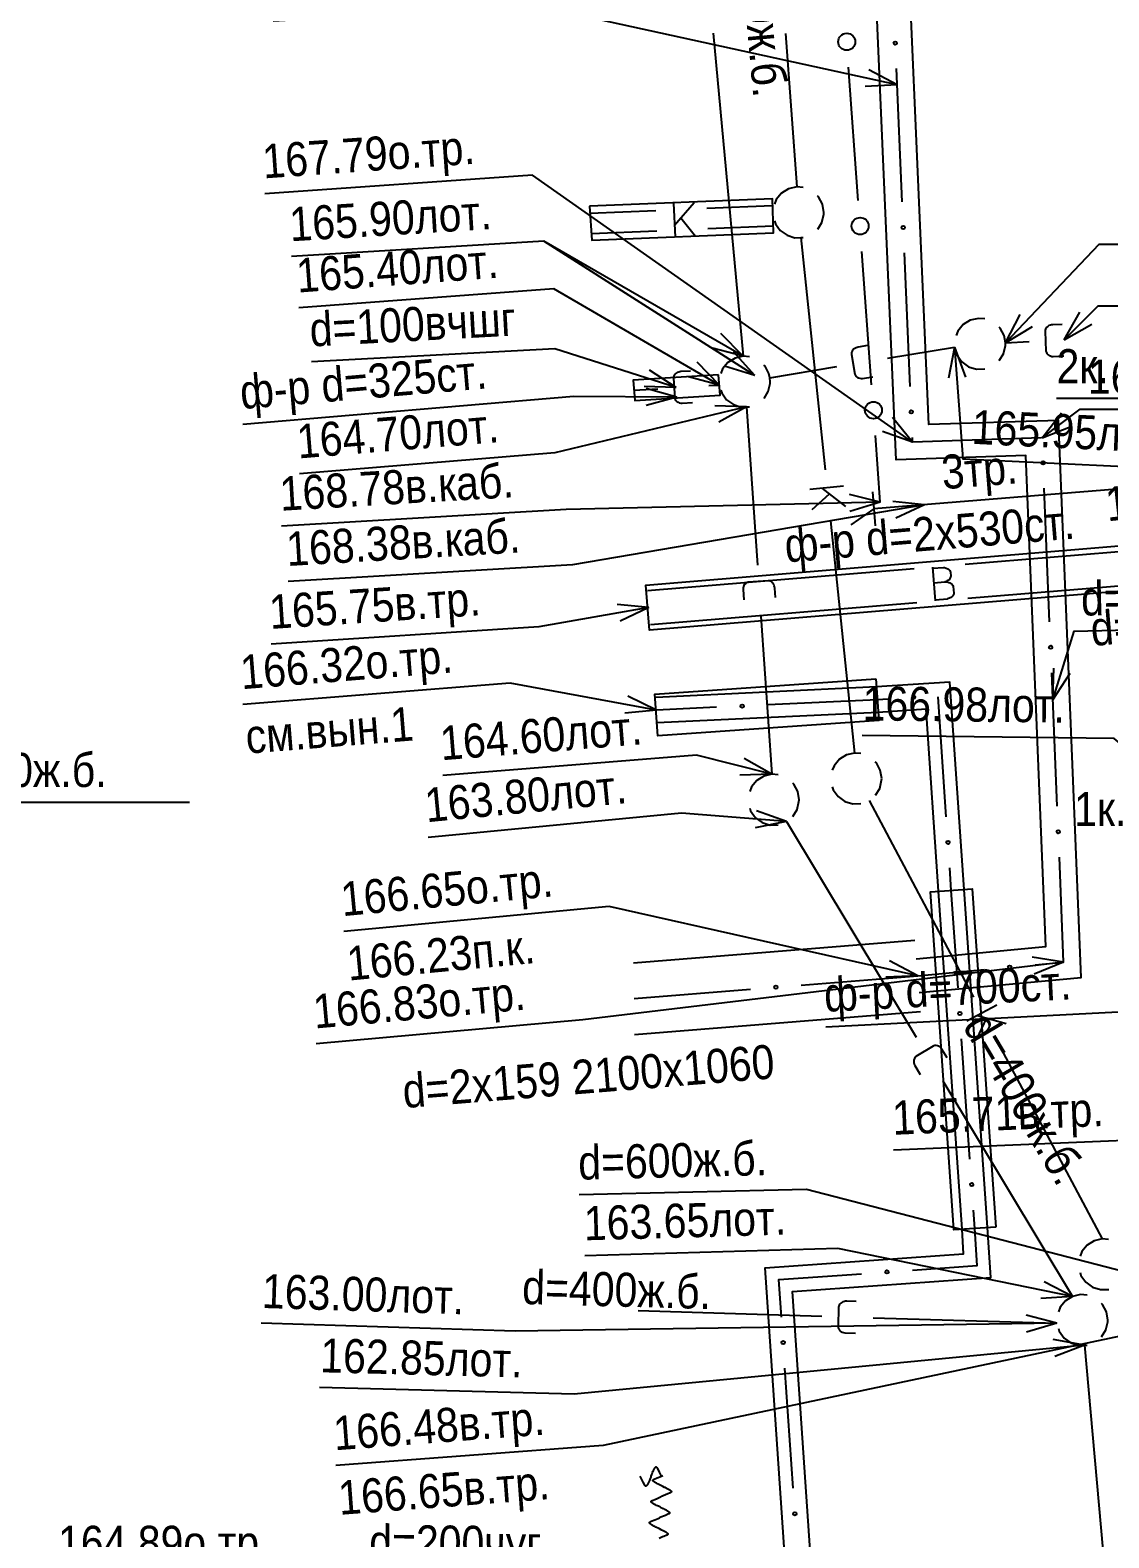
# Model space of a CAD drawing. Header units: metres. Extents: x -3947 to -3704, y 4976 to 6609.
# Drawn here: x -3883.83 to -3852.17, y 5749.39 to 5793.68 of the extents above; entities that cross this region are included whole.
import ezdxf
from ezdxf.enums import TextEntityAlignment as Align

# ---------------------------------------------------------------- set-up
doc = ezdxf.new("R2010")
doc.units = ezdxf.units.M
doc.header["$MEASUREMENT"] = 0
for name, color, linetype, lineweight in [('Водопровод', 7, 'Continuous', 25), ('Водосток', 7, 'Continuous', 25), ('Газопровод', 7, 'Continuous', 25), ('Кабели', 7, 'Continuous', 25), ('Кабель защиты', 7, 'Continuous', 25), ('Кабель электрический', 7, 'Continuous', 25), ('Канализация самотёчная', 7, 'Continuous', 25), ('Теплосеть', 7, 'Continuous', 25)]:
    doc.layers.add(name, color=color, linetype=linetype, lineweight=lineweight)
doc.styles.add('Style-RUSSIAN_1251', font='RUSSIAN_1251.shx')
doc.styles.add('Style-RUSSIAN_1251 I 0.00000', font='RUSSIAN_1251.shx')

msp = doc.modelspace()

# ---------------------------------------------------------------- linework, layer by layer
at = {"layer": 'Водопровод', "linetype": 'Continuous'}
for p, q in [((-3856.383, 5777.988), (-3848.555, 5778.637)), ((-3865.706, 5777.216), (-3857.878, 5777.864)), ((-3857.341, 5777.906), (-3857.259, 5776.912)), ((-3857.303, 5777.444), (-3856.982, 5777.47)), ((-3856.307, 5776.991), (-3848.485, 5777.639)), ((-3865.665, 5776.718), (-3866.594, 5776.809)), ((-3865.623, 5776.219), (-3857.801, 5776.867)), ((-3857.261, 5776.945), (-3856.9, 5776.975)), ((-3865.665, 5776.718), (-3866.508, 5776.317))]:
    msp.add_line(p, q, dxfattribs=at)
at = {"layer": 'Водопровод', "linetype": 'Continuous', "flags": 128}
for points in [[(-3848.575, 5778.801), (-3848.465, 5777.475), (-3865.648, 5776.052), (-3865.758, 5777.378), (-3848.575, 5778.801)], [(-3857.338, 5777.87), (-3857.02, 5777.896), (-3856.99, 5777.893), (-3856.938, 5777.879), (-3856.889, 5777.855), (-3856.87, 5777.841), (-3856.851, 5777.824), (-3856.834, 5777.801), (-3856.819, 5777.772), (-3856.814, 5777.758), (-3856.804, 5777.642), (-3856.808, 5777.62), (-3856.819, 5777.589), (-3856.832, 5777.567), (-3856.847, 5777.545), (-3856.873, 5777.522), (-3856.907, 5777.501), (-3856.937, 5777.485), (-3856.982, 5777.47), (-3856.944, 5777.47), (-3856.91, 5777.469), (-3856.86, 5777.458), (-3856.829, 5777.444), (-3856.8, 5777.427), (-3856.767, 5777.398), (-3856.744, 5777.365), (-3856.732, 5777.334), (-3856.716, 5777.144), (-3856.718, 5777.125), (-3856.727, 5777.098), (-3856.745, 5777.066), (-3856.775, 5777.036), (-3856.801, 5777.015), (-3856.846, 5776.991), (-3856.873, 5776.979), (-3856.9, 5776.975)], [(-3865.665, 5776.718), (-3868.895, 5776.154), (-3876.75, 5775.638)], [(-3844.632, 5762.634), (-3850.747, 5764.889), (-3860.476, 5764.393)], [(-3847.121, 5762.105), (-3851.009, 5761.095), (-3858.485, 5760.78)]]:
    msp.add_lwpolyline(points, dxfattribs=at)
at = {"layer": 'Водосток', "linetype": 'Continuous'}
for p, q in [((-3863.775, 5793.584), (-3862.9, 5784.098)), ((-3855.203, 5784.497), (-3854.764, 5785.322)), ((-3853.478, 5784.576), (-3853.018, 5785.389)), ((-3862.9, 5784.098), (-3863.554, 5784.765)), ((-3855.203, 5784.497), (-3854.401, 5784.977)), ((-3853.478, 5784.576), (-3852.665, 5785.036)), ((-3862.9, 5784.098), (-3863.804, 5784.332)), ((-3858.666, 5784.04), (-3856.691, 5784.367)), ((-3856.691, 5784.367), (-3856.875, 5783.452)), ((-3856.691, 5784.367), (-3856.377, 5783.488)), ((-3855.203, 5784.497), (-3854.503, 5784.529)), ((-3863.596, 5783.254), (-3864.248, 5783.923)), ((-3862.554, 5783.533), (-3863.179, 5784.227)), ((-3864.87, 5783.176), (-3865.65, 5783.689)), ((-3863.596, 5783.254), (-3864.5, 5783.49)), ((-3862.554, 5783.533), (-3863.447, 5783.806)), ((-3862.121, 5783.468), (-3860.146, 5783.795)), ((-3866.104, 5783.1), (-3865.406, 5783.143)), ((-3864.87, 5783.176), (-3865.804, 5783.213)), ((-3864.848, 5782.896), (-3865.747, 5783.152)), ((-3863.908, 5783.235), (-3863.596, 5783.254)), ((-3864.848, 5782.896), (-3865.75, 5782.652)), ((-3862.801, 5782.611), (-3863.735, 5782.644)), ((-3862.801, 5782.611), (-3863.618, 5782.158)), ((-3862.801, 5782.611), (-3862.482, 5777.964)), ((-3862.379, 5776.467), (-3862.06, 5771.82)), ((-3862.06, 5771.82), (-3862.872, 5772.282)), ((-3862.06, 5771.82), (-3862.994, 5771.797)), ((-3861.627, 5770.429), (-3862.505, 5770.749)), ((-3861.627, 5770.429), (-3862.544, 5770.251)), ((-3861.627, 5770.429), (-3857.816, 5764.099)), ((-3857.042, 5762.813), (-3853.231, 5756.483)), ((-3853.231, 5756.483), (-3854.062, 5756.909)), ((-3853.231, 5756.483), (-3854.163, 5756.419)), ((-3865.982, 5756.069), (-3860.585, 5755.905)), ((-3859.086, 5755.859), (-3853.689, 5755.694)), ((-3853.689, 5755.694), (-3854.592, 5755.931)), ((-3853.689, 5755.694), (-3854.585, 5755.431)), ((-3852.879, 5755.052), (-3853.799, 5755.214)), ((-3852.879, 5755.052), (-3853.751, 5754.717)), ((-3852.879, 5755.052), (-3851.828, 5743.406))]:
    msp.add_line(p, q, dxfattribs=at)
at = {"layer": 'Водосток', "linetype": 'Continuous', "flags": 128}
for points in [[(-3862.9, 5784.098), (-3868.748, 5787.479), (-3876.161, 5787.024)], [(-3862.554, 5783.533), (-3868.748, 5787.479), (-3876.161, 5787.024)], [(-3855.203, 5784.497), (-3852.451, 5787.393), (-3845.06, 5787.393)], [(-3863.596, 5783.254), (-3868.453, 5786.077), (-3875.944, 5785.518)], [(-3855.807, 5785.193), (-3855.995, 5785.211), (-3856.233, 5785.156), (-3856.44, 5785.028), (-3856.596, 5784.839), (-3856.646, 5784.706)], [(-3853.478, 5784.576), (-3852.478, 5785.576), (-3845.001, 5785.576)], [(-3855.197, 5784.463), (-3855.203, 5784.497), (-3855.237, 5784.704), (-3855.352, 5784.919), (-3855.384, 5784.949)], [(-3853.536, 5785.035), (-3853.813, 5785.022), (-3853.852, 5785.018), (-3853.882, 5785.01), (-3853.922, 5784.997), (-3853.958, 5784.977), (-3853.985, 5784.955), (-3854.009, 5784.924), (-3854.028, 5784.891), (-3854.033, 5784.863), (-3854.037, 5784.835), (-3854.01, 5784.251), (-3854.004, 5784.226), (-3853.997, 5784.206), (-3853.982, 5784.181), (-3853.965, 5784.163), (-3853.941, 5784.142), (-3853.915, 5784.122), (-3853.882, 5784.11), (-3853.835, 5784.096), (-3853.798, 5784.093), (-3853.489, 5784.107)], [(-3859.245, 5784.412), (-3859.519, 5784.366), (-3859.557, 5784.358), (-3859.586, 5784.346), (-3859.624, 5784.328), (-3859.658, 5784.304), (-3859.681, 5784.279), (-3859.702, 5784.245), (-3859.717, 5784.21), (-3859.719, 5784.182), (-3859.719, 5784.154), (-3859.623, 5783.577), (-3859.615, 5783.553), (-3859.605, 5783.534), (-3859.587, 5783.511), (-3859.568, 5783.495), (-3859.542, 5783.477), (-3859.513, 5783.46), (-3859.479, 5783.452), (-3859.432, 5783.444), (-3859.395, 5783.445), (-3859.089, 5783.496)], [(-3856.691, 5784.367), (-3856.454, 5781.089), (-3849.028, 5780.736)], [(-3855.38, 5783.974), (-3855.256, 5784.172), (-3855.199, 5784.41), (-3855.197, 5784.463)], [(-3864.87, 5783.176), (-3868.427, 5784.319), (-3875.573, 5783.933)], [(-3862.712, 5784.08), (-3862.9, 5784.098), (-3863.138, 5784.043), (-3863.345, 5783.915), (-3863.501, 5783.726), (-3863.551, 5783.593)], [(-3856.646, 5784.219), (-3856.621, 5784.133), (-3856.479, 5783.934), (-3856.281, 5783.792), (-3856.048, 5783.72), (-3855.806, 5783.727)], [(-3863.619, 5783.553), (-3866.127, 5783.399), (-3866.081, 5782.801), (-3863.573, 5782.955), (-3863.619, 5783.553)], [(-3864.446, 5783.664), (-3864.724, 5783.647), (-3864.762, 5783.642), (-3864.792, 5783.633), (-3864.832, 5783.619), (-3864.868, 5783.599), (-3864.894, 5783.577), (-3864.917, 5783.545), (-3864.936, 5783.512), (-3864.941, 5783.484), (-3864.944, 5783.456), (-3864.908, 5782.872), (-3864.902, 5782.847), (-3864.894, 5782.827), (-3864.878, 5782.803), (-3864.861, 5782.786), (-3864.837, 5782.764), (-3864.81, 5782.745), (-3864.778, 5782.733), (-3864.731, 5782.72), (-3864.694, 5782.718), (-3864.385, 5782.737)], [(-3862.102, 5783.35), (-3862.121, 5783.468), (-3862.142, 5783.591), (-3862.257, 5783.806), (-3862.289, 5783.836)], [(-3863.551, 5783.106), (-3863.526, 5783.02), (-3863.384, 5782.821), (-3863.186, 5782.679), (-3862.953, 5782.607), (-3862.801, 5782.611), (-3862.711, 5782.614)], [(-3862.285, 5782.861), (-3862.161, 5783.059), (-3862.104, 5783.297), (-3862.102, 5783.35)], [(-3864.848, 5782.896), (-3867.874, 5782.918), (-3877.588, 5782.096)], [(-3862.801, 5782.611), (-3868.427, 5781.258), (-3875.921, 5780.646)], [(-3861.954, 5777.008), (-3861.973, 5777.285), (-3861.978, 5777.324), (-3861.987, 5777.353), (-3862.001, 5777.394), (-3862.022, 5777.429), (-3862.045, 5777.455), (-3862.076, 5777.478), (-3862.11, 5777.497), (-3862.138, 5777.502), (-3862.165, 5777.504), (-3862.749, 5777.464), (-3862.774, 5777.458), (-3862.794, 5777.45), (-3862.818, 5777.434), (-3862.835, 5777.417), (-3862.857, 5777.392), (-3862.876, 5777.366), (-3862.887, 5777.333), (-3862.9, 5777.286), (-3862.902, 5777.249), (-3862.881, 5776.94)], [(-3843.432, 5765.664), (-3852.011, 5772.871), (-3859.402, 5772.955)], [(-3862.06, 5771.82), (-3864.273, 5772.377), (-3871.719, 5771.781)], [(-3861.869, 5771.802), (-3862.057, 5771.82), (-3862.06, 5771.82), (-3862.295, 5771.765), (-3862.502, 5771.637), (-3862.658, 5771.448), (-3862.708, 5771.315)], [(-3861.259, 5771.072), (-3861.299, 5771.313), (-3861.414, 5771.528), (-3861.446, 5771.558)], [(-3861.442, 5770.583), (-3861.318, 5770.781), (-3861.261, 5771.019), (-3861.259, 5771.072)], [(-3861.627, 5770.429), (-3864.714, 5770.675), (-3872.15, 5769.962)], [(-3862.708, 5770.828), (-3862.683, 5770.742), (-3862.541, 5770.543), (-3862.343, 5770.401), (-3862.11, 5770.329), (-3861.868, 5770.336)], [(-3856.911, 5763.489), (-3857.054, 5763.727), (-3857.076, 5763.759), (-3857.097, 5763.781), (-3857.128, 5763.81), (-3857.163, 5763.832), (-3857.195, 5763.845), (-3857.233, 5763.851), (-3857.271, 5763.853), (-3857.299, 5763.844), (-3857.325, 5763.834), (-3857.826, 5763.532), (-3857.845, 5763.515), (-3857.859, 5763.499), (-3857.874, 5763.474), (-3857.881, 5763.451), (-3857.889, 5763.419), (-3857.894, 5763.387), (-3857.889, 5763.352), (-3857.879, 5763.305), (-3857.864, 5763.271), (-3857.704, 5763.006)], [(-3842.673, 5754.867), (-3861.039, 5759.627), (-3867.718, 5759.463)], [(-3853.231, 5756.483), (-3860.117, 5757.893), (-3867.549, 5757.681)], [(-3852.805, 5756.52), (-3852.993, 5756.538), (-3853.231, 5756.483), (-3853.438, 5756.355), (-3853.594, 5756.166), (-3853.644, 5756.033)], [(-3859.582, 5756.335), (-3859.86, 5756.344), (-3859.899, 5756.343), (-3859.929, 5756.337), (-3859.97, 5756.327), (-3860.007, 5756.309), (-3860.036, 5756.29), (-3860.062, 5756.261), (-3860.083, 5756.229), (-3860.091, 5756.202), (-3860.097, 5756.174), (-3860.114, 5755.59), (-3860.111, 5755.564), (-3860.104, 5755.544), (-3860.091, 5755.518), (-3860.076, 5755.499), (-3860.054, 5755.475), (-3860.029, 5755.454), (-3859.997, 5755.439), (-3859.952, 5755.422), (-3859.915, 5755.416), (-3859.606, 5755.407)], [(-3852.195, 5755.79), (-3852.235, 5756.031), (-3852.35, 5756.246), (-3852.382, 5756.276)], [(-3853.689, 5755.694), (-3869.592, 5755.459), (-3877.051, 5755.696)], [(-3853.644, 5755.546), (-3853.619, 5755.46), (-3853.477, 5755.261), (-3853.279, 5755.119), (-3853.046, 5755.047), (-3852.879, 5755.052), (-3852.804, 5755.054)], [(-3852.378, 5755.301), (-3852.254, 5755.499), (-3852.197, 5755.737), (-3852.195, 5755.79)], [(-3852.879, 5755.052), (-3867.86, 5753.614), (-3875.334, 5753.806)]]:
    msp.add_lwpolyline(points, dxfattribs=at)
at = {"layer": 'Газопровод', "linetype": 'Continuous', "flags": 128}
msp.add_lwpolyline([(-3841.24, 5757.559), (-3867.012, 5752.102), (-3874.855, 5751.514)], dxfattribs=at)
at = {"layer": 'Кабели', "linetype": 'Continuous'}
for p, q in [((-3859.521, 5788.672), (-3859.806, 5792.587)), ((-3859.128, 5783.262), (-3859.413, 5787.176)), ((-3858.877, 5779.809), (-3859.019, 5781.766)), ((-3858.877, 5779.809), (-3859.782, 5780.038)), ((-3859.1, 5780.118), (-3859.02, 5779.122)), ((-3858.877, 5779.809), (-3859.771, 5779.538)), ((-3859.06, 5779.62), (-3859.74, 5779.15)), ((-3857.576, 5779.739), (-3858.505, 5779.834)), ((-3857.576, 5779.739), (-3858.421, 5779.341))]:
    msp.add_line(p, q, dxfattribs=at)
at = {"layer": 'Кабели', "linetype": 'Continuous', "flags": 128}
for points in [[(-3851.625, 5780.2), (-3851.715, 5782.857), (-3853.699, 5782.857)], [(-3851.93, 5780.19), (-3859.06, 5779.62)], [(-3858.877, 5779.809), (-3868.095, 5779.598), (-3876.449, 5779.11)], [(-3857.576, 5779.739), (-3867.911, 5777.975), (-3876.258, 5777.487)]]:
    msp.add_lwpolyline(points, dxfattribs=at)
at = {"layer": 'Кабели', "linetype": 'Continuous'}
for centre in [(-3859.86, 5793.335), (-3859.467, 5787.924), (-3859.074, 5782.514)]:
    msp.add_circle(centre, 0.25, dxfattribs=at)
at = {"layer": 'Кабель защиты', "linetype": 'Continuous', "flags": 128}
for points in [[(-3865.606, 5751.194), (-3865.612, 5751.179), (-3865.63, 5751.132), (-3865.639, 5751.11), (-3865.652, 5751.079), (-3865.666, 5751.043), (-3865.677, 5751.019), (-3865.688, 5750.997), (-3865.696, 5750.98), (-3865.705, 5750.963), (-3865.711, 5750.953), (-3865.717, 5750.945), (-3865.722, 5750.938), (-3865.724, 5750.935), (-3865.727, 5750.932), (-3865.731, 5750.927), (-3865.734, 5750.924), (-3865.736, 5750.922), (-3865.739, 5750.92), (-3865.742, 5750.918), (-3865.745, 5750.916), (-3865.747, 5750.915), (-3865.749, 5750.914), (-3865.75, 5750.914), (-3865.752, 5750.913), (-3865.753, 5750.913), (-3865.755, 5750.913), (-3865.757, 5750.913), (-3865.759, 5750.913), (-3865.76, 5750.913), (-3865.761, 5750.913), (-3865.762, 5750.913), (-3865.763, 5750.914), (-3865.764, 5750.914), (-3865.766, 5750.915), (-3865.767, 5750.915), (-3865.769, 5750.917), (-3865.77, 5750.917), (-3865.771, 5750.918), (-3865.773, 5750.919), (-3865.774, 5750.92), (-3865.775, 5750.921), (-3865.776, 5750.923), (-3865.778, 5750.925), (-3865.779, 5750.927), (-3865.781, 5750.93), (-3865.784, 5750.934), (-3865.786, 5750.937), (-3865.79, 5750.945), (-3865.835, 5751.033), (-3865.85, 5751.063), (-3865.899, 5751.161), (-3865.918, 5751.2)], [(-3865.606, 5751.194), (-3865.601, 5751.208), (-3865.582, 5751.256), (-3865.574, 5751.277), (-3865.561, 5751.309), (-3865.546, 5751.344), (-3865.536, 5751.368), (-3865.525, 5751.391), (-3865.516, 5751.407), (-3865.507, 5751.424), (-3865.501, 5751.434), (-3865.496, 5751.442), (-3865.491, 5751.449), (-3865.488, 5751.452), (-3865.486, 5751.455), (-3865.481, 5751.46), (-3865.478, 5751.463), (-3865.476, 5751.465), (-3865.473, 5751.467), (-3865.471, 5751.469), (-3865.467, 5751.471), (-3865.465, 5751.472), (-3865.464, 5751.473), (-3865.462, 5751.473), (-3865.461, 5751.474), (-3865.459, 5751.474), (-3865.457, 5751.475), (-3865.455, 5751.475), (-3865.453, 5751.475), (-3865.453, 5751.474), (-3865.451, 5751.474), (-3865.45, 5751.474), (-3865.449, 5751.474), (-3865.448, 5751.473), (-3865.447, 5751.473), (-3865.445, 5751.472), (-3865.443, 5751.471), (-3865.442, 5751.47), (-3865.441, 5751.469), (-3865.44, 5751.468), (-3865.439, 5751.467), (-3865.438, 5751.466), (-3865.437, 5751.465), (-3865.435, 5751.462), (-3865.433, 5751.46), (-3865.431, 5751.458), (-3865.429, 5751.454), (-3865.427, 5751.45), (-3865.423, 5751.443), (-3865.378, 5751.354), (-3865.363, 5751.324), (-3865.314, 5751.226), (-3865.294, 5751.188)], [(-3865.278, 5750.914), (-3865.292, 5750.921), (-3865.338, 5750.942), (-3865.359, 5750.952), (-3865.39, 5750.967), (-3865.424, 5750.984), (-3865.447, 5750.996), (-3865.47, 5751.008), (-3865.486, 5751.017), (-3865.502, 5751.027), (-3865.511, 5751.034), (-3865.519, 5751.04), (-3865.526, 5751.045), (-3865.529, 5751.048), (-3865.531, 5751.05), (-3865.536, 5751.055), (-3865.539, 5751.058), (-3865.541, 5751.061), (-3865.543, 5751.064), (-3865.545, 5751.066), (-3865.546, 5751.07), (-3865.547, 5751.072), (-3865.548, 5751.074), (-3865.548, 5751.075), (-3865.549, 5751.077), (-3865.549, 5751.078), (-3865.549, 5751.08), (-3865.549, 5751.082), (-3865.549, 5751.084), (-3865.549, 5751.085), (-3865.548, 5751.086), (-3865.548, 5751.087), (-3865.548, 5751.088), (-3865.547, 5751.089), (-3865.546, 5751.091), (-3865.546, 5751.092), (-3865.544, 5751.094), (-3865.543, 5751.095), (-3865.543, 5751.096), (-3865.542, 5751.097), (-3865.54, 5751.098), (-3865.539, 5751.099), (-3865.538, 5751.1), (-3865.535, 5751.102), (-3865.533, 5751.103), (-3865.53, 5751.105), (-3865.526, 5751.107), (-3865.522, 5751.109), (-3865.515, 5751.113), (-3865.424, 5751.152), (-3865.393, 5751.165), (-3865.292, 5751.208), (-3865.253, 5751.225)], [(-3865.278, 5750.914), (-3865.264, 5750.908), (-3865.218, 5750.886), (-3865.197, 5750.877), (-3865.166, 5750.862), (-3865.132, 5750.845), (-3865.108, 5750.833), (-3865.086, 5750.821), (-3865.07, 5750.811), (-3865.054, 5750.801), (-3865.045, 5750.794), (-3865.037, 5750.788), (-3865.03, 5750.783), (-3865.027, 5750.78), (-3865.025, 5750.778), (-3865.02, 5750.773), (-3865.017, 5750.77), (-3865.015, 5750.768), (-3865.013, 5750.765), (-3865.011, 5750.762), (-3865.009, 5750.758), (-3865.009, 5750.756), (-3865.008, 5750.755), (-3865.008, 5750.753), (-3865.007, 5750.751), (-3865.007, 5750.75), (-3865.007, 5750.748), (-3865.007, 5750.746), (-3865.007, 5750.744), (-3865.007, 5750.743), (-3865.007, 5750.742), (-3865.008, 5750.741), (-3865.008, 5750.74), (-3865.009, 5750.739), (-3865.009, 5750.738), (-3865.01, 5750.736), (-3865.011, 5750.734), (-3865.012, 5750.733), (-3865.013, 5750.732), (-3865.014, 5750.731), (-3865.015, 5750.73), (-3865.017, 5750.729), (-3865.018, 5750.728), (-3865.02, 5750.726), (-3865.022, 5750.725), (-3865.025, 5750.723), (-3865.029, 5750.721), (-3865.033, 5750.719), (-3865.041, 5750.716), (-3865.132, 5750.676), (-3865.162, 5750.663), (-3865.263, 5750.62), (-3865.303, 5750.603)], [(-3865.328, 5750.292), (-3865.342, 5750.299), (-3865.388, 5750.32), (-3865.409, 5750.33), (-3865.44, 5750.345), (-3865.474, 5750.362), (-3865.498, 5750.374), (-3865.52, 5750.386), (-3865.536, 5750.395), (-3865.552, 5750.405), (-3865.561, 5750.412), (-3865.569, 5750.418), (-3865.576, 5750.424), (-3865.579, 5750.426), (-3865.581, 5750.429), (-3865.586, 5750.433), (-3865.589, 5750.436), (-3865.591, 5750.439), (-3865.593, 5750.442), (-3865.595, 5750.444), (-3865.597, 5750.448), (-3865.597, 5750.45), (-3865.598, 5750.452), (-3865.598, 5750.453), (-3865.599, 5750.455), (-3865.599, 5750.456), (-3865.599, 5750.458), (-3865.599, 5750.46), (-3865.599, 5750.462), (-3865.599, 5750.463), (-3865.599, 5750.464), (-3865.598, 5750.465), (-3865.598, 5750.466), (-3865.597, 5750.467), (-3865.597, 5750.469), (-3865.596, 5750.47), (-3865.595, 5750.472), (-3865.594, 5750.473), (-3865.593, 5750.474), (-3865.592, 5750.475), (-3865.591, 5750.476), (-3865.589, 5750.477), (-3865.588, 5750.478), (-3865.586, 5750.48), (-3865.584, 5750.481), (-3865.581, 5750.483), (-3865.577, 5750.485), (-3865.573, 5750.487), (-3865.565, 5750.491), (-3865.474, 5750.53), (-3865.443, 5750.543), (-3865.343, 5750.586), (-3865.303, 5750.603)], [(-3865.328, 5750.292), (-3865.314, 5750.286), (-3865.268, 5750.264), (-3865.247, 5750.255), (-3865.216, 5750.24), (-3865.182, 5750.223), (-3865.159, 5750.211), (-3865.136, 5750.199), (-3865.12, 5750.189), (-3865.104, 5750.179), (-3865.095, 5750.172), (-3865.087, 5750.166), (-3865.08, 5750.161), (-3865.077, 5750.158), (-3865.075, 5750.156), (-3865.07, 5750.151), (-3865.067, 5750.148), (-3865.065, 5750.146), (-3865.063, 5750.143), (-3865.061, 5750.14), (-3865.06, 5750.137), (-3865.059, 5750.134), (-3865.058, 5750.133), (-3865.058, 5750.131), (-3865.057, 5750.129), (-3865.057, 5750.128), (-3865.057, 5750.126), (-3865.057, 5750.124), (-3865.057, 5750.122), (-3865.057, 5750.121), (-3865.058, 5750.12), (-3865.058, 5750.119), (-3865.058, 5750.118), (-3865.059, 5750.117), (-3865.06, 5750.116), (-3865.06, 5750.114), (-3865.062, 5750.112), (-3865.063, 5750.111), (-3865.063, 5750.11), (-3865.064, 5750.109), (-3865.066, 5750.108), (-3865.067, 5750.107), (-3865.068, 5750.106), (-3865.071, 5750.104), (-3865.073, 5750.103), (-3865.076, 5750.101), (-3865.08, 5750.099), (-3865.084, 5750.097), (-3865.091, 5750.094), (-3865.182, 5750.054), (-3865.213, 5750.041), (-3865.314, 5749.998), (-3865.353, 5749.981)], [(-3865.378, 5749.67), (-3865.392, 5749.677), (-3865.439, 5749.698), (-3865.459, 5749.708), (-3865.49, 5749.723), (-3865.525, 5749.74), (-3865.548, 5749.752), (-3865.57, 5749.764), (-3865.586, 5749.773), (-3865.602, 5749.783), (-3865.612, 5749.79), (-3865.619, 5749.796), (-3865.626, 5749.802), (-3865.629, 5749.804), (-3865.632, 5749.807), (-3865.636, 5749.811), (-3865.639, 5749.814), (-3865.641, 5749.817), (-3865.643, 5749.82), (-3865.645, 5749.822), (-3865.647, 5749.826), (-3865.648, 5749.828), (-3865.648, 5749.83), (-3865.649, 5749.831), (-3865.649, 5749.833), (-3865.649, 5749.834), (-3865.649, 5749.836), (-3865.649, 5749.838), (-3865.649, 5749.84), (-3865.649, 5749.841), (-3865.649, 5749.842), (-3865.648, 5749.843), (-3865.648, 5749.844), (-3865.648, 5749.845), (-3865.647, 5749.847), (-3865.646, 5749.848), (-3865.645, 5749.85), (-3865.644, 5749.851), (-3865.643, 5749.852), (-3865.642, 5749.853), (-3865.641, 5749.854), (-3865.64, 5749.855), (-3865.638, 5749.856), (-3865.636, 5749.858), (-3865.634, 5749.859), (-3865.631, 5749.861), (-3865.627, 5749.863), (-3865.623, 5749.865), (-3865.615, 5749.869), (-3865.524, 5749.908), (-3865.494, 5749.921), (-3865.393, 5749.964), (-3865.353, 5749.981)], [(-3865.378, 5749.67), (-3865.364, 5749.664), (-3865.318, 5749.642), (-3865.297, 5749.633), (-3865.266, 5749.618), (-3865.232, 5749.601), (-3865.209, 5749.589), (-3865.187, 5749.577), (-3865.171, 5749.567), (-3865.155, 5749.557), (-3865.145, 5749.55), (-3865.137, 5749.545), (-3865.13, 5749.539), (-3865.128, 5749.537), (-3865.125, 5749.534), (-3865.12, 5749.529), (-3865.117, 5749.526), (-3865.115, 5749.524), (-3865.113, 5749.521), (-3865.112, 5749.518), (-3865.11, 5749.515), (-3865.109, 5749.512), (-3865.108, 5749.511), (-3865.108, 5749.509), (-3865.108, 5749.507), (-3865.107, 5749.506), (-3865.107, 5749.504), (-3865.107, 5749.502), (-3865.107, 5749.5), (-3865.108, 5749.499), (-3865.108, 5749.498), (-3865.108, 5749.497), (-3865.109, 5749.496), (-3865.109, 5749.495), (-3865.11, 5749.494), (-3865.111, 5749.492), (-3865.112, 5749.49), (-3865.113, 5749.489), (-3865.114, 5749.488), (-3865.115, 5749.487), (-3865.116, 5749.486), (-3865.117, 5749.485), (-3865.118, 5749.484), (-3865.121, 5749.482), (-3865.123, 5749.481), (-3865.126, 5749.479), (-3865.13, 5749.477), (-3865.134, 5749.475), (-3865.141, 5749.472), (-3865.232, 5749.432), (-3865.263, 5749.419), (-3865.364, 5749.376)]]:
    msp.add_lwpolyline(points, dxfattribs=at)
at = {"layer": 'Канализация самотёчная', "linetype": 'Continuous'}
for p, q in [((-3861.656, 5793.575), (-3861.326, 5789.07)), ((-3867.396, 5788.304), (-3865.464, 5788.384)), ((-3864.94, 5788.59), (-3864.9, 5787.6)), ((-3864.914, 5787.953), (-3864.34, 5788.615)), ((-3863.966, 5788.446), (-3862.034, 5788.526)), ((-3864.732, 5788.163), (-3864.3, 5787.625)), ((-3863.934, 5787.847), (-3862.009, 5787.926)), ((-3867.357, 5787.706), (-3865.433, 5787.785)), ((-3861.203, 5787.584), (-3860.494, 5780.76)), ((-3859.958, 5780.284), (-3860.943, 5780.182)), ((-3860.372, 5780.05), (-3860.882, 5779.586)), ((-3860.592, 5780.219), (-3859.896, 5779.687)), ((-3860.339, 5779.268), (-3859.631, 5772.444)), ((-3859.203, 5771.051), (-3856.133, 5765.275)), ((-3855.457, 5765.036), (-3856.332, 5764.571)), ((-3855.752, 5764.663), (-3856.05, 5764.041)), ((-3856.02, 5764.736), (-3855.175, 5764.505)), ((-3855.429, 5763.951), (-3852.358, 5758.175))]:
    msp.add_line(p, q, dxfattribs=at)
at = {"layer": 'Канализация самотёчная', "linetype": 'Continuous', "flags": 128}
for points in [[(-3861.138, 5789.052), (-3861.326, 5789.07), (-3861.564, 5789.015), (-3861.771, 5788.887), (-3861.927, 5788.698), (-3861.977, 5788.565)], [(-3860.528, 5788.322), (-3860.568, 5788.563), (-3860.683, 5788.778), (-3860.715, 5788.808)], [(-3867.408, 5788.504), (-3867.344, 5787.506), (-3862.008, 5787.726), (-3862.035, 5788.726), (-3867.408, 5788.504)], [(-3860.711, 5787.833), (-3860.587, 5788.031), (-3860.53, 5788.269), (-3860.528, 5788.322)], [(-3861.977, 5788.078), (-3861.952, 5787.992), (-3861.81, 5787.793), (-3861.612, 5787.651), (-3861.379, 5787.579), (-3861.203, 5787.584), (-3861.137, 5787.586)], [(-3859.443, 5772.426), (-3859.631, 5772.444), (-3859.869, 5772.389), (-3860.076, 5772.261), (-3860.232, 5772.072), (-3860.282, 5771.939)], [(-3858.833, 5771.696), (-3858.873, 5771.937), (-3858.988, 5772.152), (-3859.02, 5772.182)], [(-3859.016, 5771.207), (-3858.892, 5771.405), (-3858.835, 5771.643), (-3858.833, 5771.696)], [(-3860.282, 5771.452), (-3860.257, 5771.366), (-3860.115, 5771.167), (-3859.917, 5771.025), (-3859.684, 5770.953), (-3859.442, 5770.96)], [(-3852.17, 5758.156), (-3852.358, 5758.175), (-3852.596, 5758.12), (-3852.803, 5757.991), (-3852.959, 5757.803), (-3853.009, 5757.669)], [(-3853.009, 5757.183), (-3852.984, 5757.097), (-3852.842, 5756.898), (-3852.644, 5756.755), (-3852.411, 5756.683), (-3852.169, 5756.69)]]:
    msp.add_lwpolyline(points, dxfattribs=at)
at = {"layer": 'Теплосеть', "linetype": 'Continuous'}
for p, q in [((-3858.382, 5792.074), (-3859.207, 5792.511)), ((-3858.232, 5788.63), (-3858.402, 5792.549)), ((-3858.382, 5792.074), (-3859.314, 5792.023)), ((-3857.996, 5783.213), (-3858.167, 5787.132)), ((-3857.925, 5781.576), (-3858.518, 5782.298)), ((-3854.124, 5781.699), (-3853.557, 5782.441)), ((-3857.925, 5781.576), (-3858.805, 5781.889)), ((-3854.124, 5781.699), (-3853.255, 5782.043)), ((-3853.902, 5776.3), (-3854.063, 5780.219)), ((-3853.68, 5770.882), (-3853.841, 5774.801)), ((-3853.808, 5774.002), (-3853.781, 5774.936)), ((-3853.808, 5774.002), (-3853.304, 5774.788)), ((-3865.444, 5773.703), (-3866.374, 5773.62)), ((-3865.444, 5773.703), (-3866.284, 5774.112)), ((-3863.677, 5773.787), (-3865.444, 5773.703)), ((-3856.937, 5770.569), (-3857.178, 5774.098)), ((-3857.776, 5765.904), (-3858.599, 5766.345)), ((-3853.492, 5766.305), (-3854.415, 5766.446)), ((-3853.492, 5766.305), (-3854.356, 5765.949)), ((-3861.192, 5765.629), (-3857.776, 5765.904)), ((-3857.776, 5765.904), (-3858.709, 5765.857)), ((-3857.776, 5765.904), (-3855.823, 5766.087)), ((-3866.102, 5765.233), (-3862.687, 5765.508)), ((-3856.242, 5760.517), (-3856.487, 5764.046)), ((-3861.433, 5750.849), (-3861.673, 5754.379))]:
    msp.add_line(p, q, dxfattribs=at)
at = {"layer": 'Теплосеть', "linetype": 'Continuous', "flags": 128}
for points in [[(-3857.823, 5766.402), (-3854.011, 5766.759), (-3854.603, 5781.183), (-3858.403, 5781.06), (-3859.358, 5803.032), (-3857.222, 5803.206), (-3857.348, 5804.815)], [(-3857.729, 5765.406), (-3852.973, 5765.851), (-3853.645, 5782.215), (-3857.447, 5782.092), (-3858.318, 5802.114), (-3856.148, 5802.29), (-3856.352, 5804.893)], [(-3858.382, 5792.074), (-3868.896, 5794.373), (-3876.693, 5793.942)], [(-3857.925, 5781.576), (-3869.085, 5789.42), (-3876.945, 5788.872)], [(-3854.124, 5781.699), (-3853.004, 5782.546), (-3845.09, 5782.546)], [(-3854.143, 5781.698), (-3857.925, 5781.576), (-3857.931, 5781.714)], [(-3853.808, 5774.002), (-3853.184, 5776.023), (-3845.51, 5776.21)], [(-3859.003, 5774.624), (-3858.917, 5773.396), (-3865.407, 5772.946), (-3865.493, 5774.174), (-3859.003, 5774.624)], [(-3865.444, 5773.703), (-3869.743, 5774.494), (-3877.582, 5773.868)], [(-3857.066, 5741.09), (-3857.236, 5743.232), (-3860.503, 5742.983), (-3860.836, 5747.596), (-3861.45, 5756.632), (-3855.632, 5757.042), (-3855.726, 5758.505), (-3856.416, 5768.436), (-3856.831, 5774.529), (-3858.981, 5774.384), (-3865.462, 5774.078)], [(-3857.814, 5741.03), (-3857.924, 5742.428), (-3861.197, 5742.177), (-3861.584, 5747.544), (-3862.25, 5757.328), (-3856.428, 5757.738), (-3856.474, 5758.455), (-3857.164, 5768.384), (-3857.529, 5773.731), (-3858.939, 5773.636), (-3865.426, 5773.328)], [(-3858.645, 5774.031), (-3858.96, 5774.01), (-3862.179, 5773.858)], [(-3896.185, 5769), (-3893.791, 5770.997), (-3879.156, 5770.997)], [(-3854.33, 5766.227), (-3853.492, 5766.305), (-3853.618, 5769.383)], [(-3856.591, 5765.543), (-3856.79, 5768.41), (-3856.835, 5769.072)], [(-3855.486, 5758.523), (-3856.714, 5758.437), (-3857.404, 5768.367), (-3856.176, 5768.453), (-3855.486, 5758.523)], [(-3857.776, 5765.904), (-3866.83, 5767.938), (-3874.617, 5767.203)], [(-3866.116, 5766.285), (-3857.86, 5766.951)], [(-3853.492, 5766.305), (-3867.602, 5764.607), (-3875.434, 5763.903)], [(-3866.089, 5764.181), (-3857.692, 5764.857)], [(-3857.929, 5757.256), (-3856.03, 5757.39), (-3856.1, 5758.48), (-3856.138, 5759.021)], [(-3861.775, 5755.875), (-3861.85, 5756.98), (-3859.425, 5757.151)]]:
    msp.add_lwpolyline(points, dxfattribs=at)
at = {"layer": 'Теплосеть', "linetype": 'Continuous'}
for centre in [(-3858.435, 5793.298), (-3858.199, 5787.881), (-3857.964, 5782.464), (-3854.094, 5780.969), (-3853.872, 5775.551), (-3862.928, 5773.822), (-3857.897, 5774.082), (-3853.649, 5770.133), (-3856.886, 5769.82), (-3855.077, 5766.157), (-3861.939, 5765.568), (-3856.539, 5764.795), (-3856.19, 5759.769), (-3858.677, 5757.204), (-3861.724, 5755.127), (-3861.382, 5750.101)]:
    msp.add_circle(centre, 0.05, dxfattribs=at)

# ---------------------------------------------------------------- texts
at = {"layer": 'Водопровод', "linetype": 'Continuous', "style": 'Style-RUSSIAN_1251 I 0.00000', "width": 0.9}
for s, p in [('ф-р d=2х530ст.', (-3861.64, 5778.042)), ('d=2x200вчшг', (-3852.657, 5775.587))]:
    msp.add_text(s, height=1, rotation=4.734, dxfattribs=at).set_placement(p)
at = {"layer": 'Водопровод', "linetype": 'Continuous', "style": 'Style-RUSSIAN_1251'}
for s, rotation, width, p in [('165.75в.тр.', 3.7584, 0.9, (-3876.845, 5777.085)), ('ф-р d=700ст.', 2.9194, 0.899998, (-3860.55, 5765.841)), ('165.71в.тр.', 2.4149, 0.899998, (-3858.546, 5762.229))]:
    msp.add_text(s, height=1, rotation=rotation, dxfattribs=dict(at, width=width)).set_placement(p, align=Align.TOP_LEFT)
at = {"layer": 'Водосток', "linetype": 'Continuous', "width": 0.9}
for rotation, style, p in [(275.213, 'Style-RUSSIAN_1251 I 0.00000', (-3863.1, 5797.192)), (300.673, 'Style-RUSSIAN_1251 I 0.00000', (-3856.477, 5764.431)), (358.456, 'Style-RUSSIAN_1251', (-3869.396, 5756.262))]:
    msp.add_text('d=400ж.б.', height=1, rotation=rotation, dxfattribs=dict(at, style=style)).set_placement(p)
at = {"layer": 'Водосток', "linetype": 'Continuous', "style": 'Style-RUSSIAN_1251'}
for s, rotation, width, p in [('165.90лот.', 3.5108, 0.9, (-3876.249, 5788.471)), ('165.90лот.', 3.5108, 0.9, (-3876.249, 5788.471)), ('165.40лот.', 4.2634, 0.9, (-3876.052, 5786.964)), ('d=100вчшг', 3.091, 0.9, (-3875.652, 5785.381)), ('ф-р d=325ст.', 4.8358, 0.9, (-3877.71, 5783.541)), ('164.70лот.', 4.6675, 0.9, (-3876.039, 5782.091)), ('165.95лот.', 357.2733, 0.9, (-3856.16, 5782.527)), ('166.98лот.', 359.3465, 0.899998, (-3859.385, 5774.405)), ('164.60лот.', 4.5745, 0.9, (-3871.835, 5773.227)), ('163.80лот.', 5.4781, 0.9, (-3872.288, 5771.405)), ('d=600ж.б.', 1.4092, 0.899998, (-3867.754, 5760.912)), ('163.65лот.', 1.6368, 0.9, (-3867.59, 5759.13)), ('163.00лот.', 358.1815, 0.9, (-3877.005, 5757.145)), ('162.85лот.', 358.531, 0.9, (-3875.297, 5755.256))]:
    msp.add_text(s, height=1, rotation=rotation, dxfattribs=dict(at, width=width)).set_placement(p, align=Align.TOP_LEFT)
at = {"layer": 'Газопровод', "linetype": 'Continuous', "style": 'Style-RUSSIAN_1251', "width": 0.899998}
for s, p in [('166.48в.тр.', (-3874.963, 5752.96)), ('166.65в.тр.', (-3874.821, 5751.065))]:
    msp.add_text(s, height=1, rotation=4.2897, dxfattribs=at).set_placement(p, align=Align.TOP_LEFT)
at = {"layer": 'Кабели', "linetype": 'Continuous', "style": 'Style-RUSSIAN_1251', "width": 0.9}
msp.add_text('2к.', height=1, dxfattribs=at).set_placement((-3853.699, 5784.307), align=Align.TOP_LEFT)
at = {"layer": 'Кабели', "linetype": 'Continuous', "style": 'Style-RUSSIAN_1251 I 0.00000', "width": 0.9}
msp.add_text('3тр.', height=1, rotation=4.571, dxfattribs=at).set_placement((-3857.035, 5780.191))
at = {"layer": 'Кабели', "linetype": 'Continuous', "style": 'Style-RUSSIAN_1251', "width": 0.9}
for s, p in [('168.78в.каб.', (-3876.534, 5780.557)), ('168.38в.каб.', (-3876.342, 5778.934))]:
    msp.add_text(s, height=1, rotation=3.3445, dxfattribs=at).set_placement(p, align=Align.TOP_LEFT)
at = {"layer": 'Кабель электрический', "linetype": 'Continuous', "style": 'Style-RUSSIAN_1251', "width": 0.899998}
msp.add_text('1к.', height=1, dxfattribs=at).set_placement((-3853.182, 5770.302))
at = {"layer": 'Канализация самотёчная', "linetype": 'Continuous', "style": 'Style-RUSSIAN_1251', "width": 0.899998}
for s, rotation, p in [('162.83лот.', 6.1535, (-3852.311, 5780.242)), ('d=200чуг.', 359.4541, (-3873.873, 5749.776))]:
    msp.add_text(s, height=1, rotation=rotation, dxfattribs=at).set_placement(p, align=Align.TOP_LEFT)
at = {"layer": 'Теплосеть', "linetype": 'Continuous', "style": 'Style-RUSSIAN_1251', "width": 0.9}
for s, rotation, p in [('167.79о.тр.', 3.993, (-3877.046, 5790.318)), ('d=2x159б.к.', 1.3954, (-3852.994, 5777.478)), ('166.32о.тр.', 4.5667, (-3877.698, 5775.314)), ('см.вын.1', 4.5667, (-3877.546, 5773.42)), ('166.65о.тр.', 5.3921, (-3874.754, 5768.646)), ('166.23п.к.', 5.3921, (-3874.575, 5766.755)), ('166.83о.тр.', 5.1352, (-3875.564, 5765.347))]:
    msp.add_text(s, height=1, rotation=rotation, dxfattribs=at).set_placement(p, align=Align.TOP_LEFT)
for s, p in [('167.58о.тр.', (-3852.779, 5783.996)), ('обойма 1230x630ж.б.', (-3893.566, 5772.447)), ('164.89о.тр.', (-3883.013, 5749.748))]:
    msp.add_text(s, height=1, dxfattribs=at).set_placement(p, align=Align.TOP_LEFT)
at = {"layer": 'Теплосеть', "linetype": 'Continuous', "style": 'Style-RUSSIAN_1251 I 0.00000', "width": 0.9}
msp.add_text('d=2x159 2100x1060', height=1, rotation=4.6077, dxfattribs=at).set_placement((-3872.855, 5762.014))

doc.saveas('drawing.dxf')
